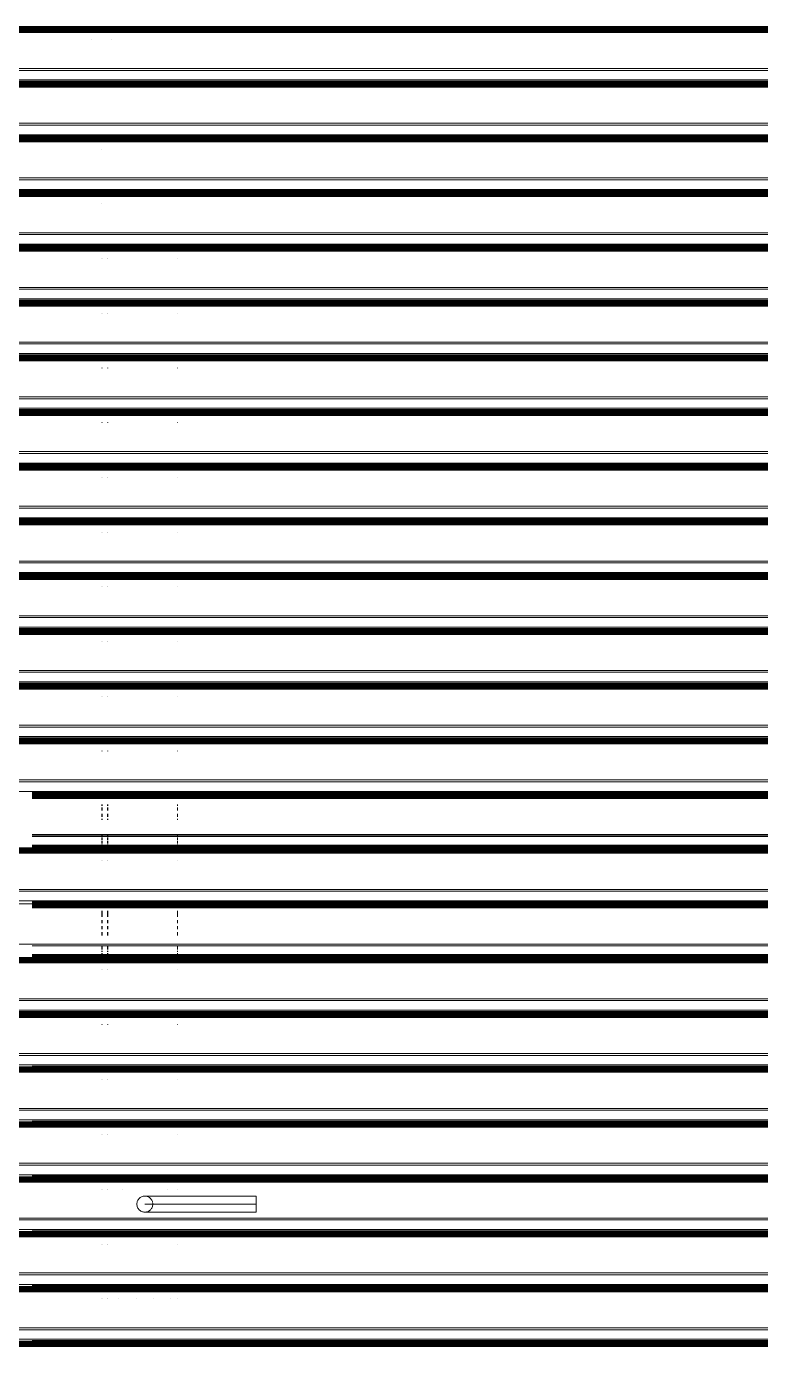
# Model space of a CAD drawing. Header units: inches. Extents: x 5914 to 162157, y -20538 to 282354.
# Drawn here: x 153751.76 to 153779.4, y -15976.58 to -15926.9 of the extents above; entities that cross this region are included whole.
import ezdxf

# ---------------------------------------------------------------- set-up
doc = ezdxf.new("R2010")
doc.units = ezdxf.units.IN
doc.header["$MEASUREMENT"] = 0
doc.layers.add('DOOR-WIN RA', color=3, linetype='Continuous', lineweight=20)

# ---------------------------------------------------------------- blocks, each defined once
blk = doc.blocks.new('SKBVVL')
at = {"layer": 'DOOR-WIN RA'}
for p, q in [((153981.913, -15926.9), (154108.256, -15926.9)), ((154108.256, -15926.927), (153981.913, -15926.927)), ((154108.256, -15926.929), (153981.913, -15926.929)), ((154108.256, -15926.946), (153981.913, -15926.946)), ((154108.256, -15926.965), (153981.913, -15926.965)), ((154108.256, -15926.984), (153981.913, -15926.984)), ((154108.256, -15927.004), (153981.913, -15927.004)), ((154108.256, -15927.025), (153981.913, -15927.025)), ((154108.256, -15927.046), (153981.913, -15927.046)), ((154108.256, -15927.067), (153981.913, -15927.067)), ((154108.256, -15927.087), (153981.913, -15927.087)), ((154108.256, -15927.107), (153981.913, -15927.107)), ((154108.256, -15927.126), (153981.913, -15927.126)), ((153992.247, -15927.399), (153992.247, -15927.397)), ((153992.992, -15927.397), (153992.992, -15927.399)), ((154108.256, -15928.486), (153981.913, -15928.486)), ((154108.256, -15928.555), (153981.913, -15928.555)), ((154108.256, -15928.916), (153981.913, -15928.916)), ((153981.913, -15928.96), (154108.256, -15928.96)), ((154108.256, -15928.986), (153981.913, -15928.986)), ((154108.256, -15928.989), (153981.913, -15928.989)), ((154108.256, -15929.006), (153981.913, -15929.006)), ((154108.256, -15929.024), (153981.913, -15929.024)), ((154108.256, -15929.043), (153981.913, -15929.043)), ((154108.256, -15929.063), (153981.913, -15929.063)), ((154108.256, -15929.084), (153981.913, -15929.084)), ((154108.256, -15929.105), (153981.913, -15929.105)), ((154108.256, -15929.126), (153981.913, -15929.126)), ((154108.256, -15929.147), (153981.913, -15929.147)), ((154108.256, -15929.167), (153981.913, -15929.167)), ((154108.256, -15929.186), (153981.913, -15929.186)), ((154108.256, -15930.545), (153981.913, -15930.545)), ((154108.256, -15930.614), (153981.913, -15930.614)), ((154108.256, -15930.975), (153981.913, -15930.975)), ((153981.913, -15931.019), (154108.256, -15931.019)), ((154108.256, -15931.045), (153981.913, -15931.045)), ((154108.256, -15931.048), (153981.913, -15931.048)), ((154108.256, -15931.065), (153981.913, -15931.065)), ((154108.256, -15931.083), (153981.913, -15931.083)), ((154108.256, -15931.103), (153981.913, -15931.103)), ((154108.256, -15931.123), (153981.913, -15931.123)), ((154108.256, -15931.144), (153981.913, -15931.144)), ((154108.256, -15931.164), (153981.913, -15931.164)), ((154108.256, -15931.185), (153981.913, -15931.185)), ((154108.256, -15931.206), (153981.913, -15931.206)), ((154108.256, -15931.226), (153981.913, -15931.226)), ((154108.256, -15931.245), (153981.913, -15931.245)), ((153992.623, -15931.518), (153992.623, -15931.516)), ((154108.256, -15932.605), (153981.913, -15932.605)), ((154108.256, -15932.674), (153981.913, -15932.674)), ((154108.256, -15933.035), (153981.913, -15933.035)), ((153981.913, -15933.079), (154108.256, -15933.079)), ((154108.256, -15933.105), (153981.913, -15933.105)), ((154108.256, -15933.108), (153981.913, -15933.108)), ((154108.256, -15933.125), (153981.913, -15933.125)), ((154108.256, -15933.143), (153981.913, -15933.143)), ((154108.256, -15933.162), (153981.913, -15933.162)), ((154108.256, -15933.182), (153981.913, -15933.182)), ((154108.256, -15933.203), (153981.913, -15933.203)), ((154108.256, -15933.224), (153981.913, -15933.224)), ((154108.256, -15933.245), (153981.913, -15933.245)), ((154108.256, -15933.265), (153981.913, -15933.265)), ((154108.256, -15933.285), (153981.913, -15933.285)), ((154108.256, -15933.304), (153981.913, -15933.304)), ((153992.623, -15933.578), (153992.623, -15933.575)), ((154108.256, -15934.664), (153981.913, -15934.664)), ((154108.256, -15934.733), (153981.913, -15934.733)), ((154108.256, -15935.094), (153981.913, -15935.094)), ((153981.913, -15935.138), (154108.256, -15935.138)), ((154108.256, -15935.164), (153981.913, -15935.164)), ((154108.256, -15935.167), (153981.913, -15935.167)), ((154108.256, -15935.184), (153981.913, -15935.184)), ((154108.256, -15935.202), (153981.913, -15935.202)), ((154108.256, -15935.222), (153981.913, -15935.222)), ((154108.256, -15935.242), (153981.913, -15935.242)), ((154108.256, -15935.262), (153981.913, -15935.262)), ((154108.256, -15935.283), (153981.913, -15935.283)), ((154108.256, -15935.304), (153981.913, -15935.304)), ((154108.256, -15935.325), (153981.913, -15935.325)), ((154108.256, -15935.345), (153981.913, -15935.345)), ((154108.256, -15935.364), (153981.913, -15935.364)), ((153992.623, -15935.635), (153992.623, -15935.637)), ((153992.633, -15935.635), (153992.633, -15935.637)), ((153992.836, -15935.637), (153992.836, -15935.635)), ((153992.846, -15935.635), (153992.846, -15935.637)), ((153995.465, -15935.637), (153995.465, -15935.635)), ((154108.256, -15936.724), (153981.913, -15936.724)), ((154108.256, -15936.793), (153981.913, -15936.793)), ((154108.256, -15937.154), (153981.913, -15937.154)), ((153981.913, -15937.198), (154108.256, -15937.198)), ((154108.256, -15937.224), (153981.913, -15937.224)), ((154108.256, -15937.226), (153981.913, -15937.226)), ((154108.256, -15937.243), (153981.913, -15937.243)), ((154108.256, -15937.262), (153981.913, -15937.262)), ((154108.256, -15937.281), (153981.913, -15937.281)), ((154108.256, -15937.301), (153981.913, -15937.301)), ((154108.256, -15937.322), (153981.913, -15937.322)), ((154108.256, -15937.343), (153981.913, -15937.343)), ((154108.256, -15937.364), (153981.913, -15937.364)), ((154108.256, -15937.384), (153981.913, -15937.384)), ((154108.256, -15937.404), (153981.913, -15937.404)), ((154108.256, -15937.423), (153981.913, -15937.423)), ((153992.623, -15937.694), (153992.623, -15937.696)), ((153992.633, -15937.694), (153992.633, -15937.696)), ((153992.836, -15937.696), (153992.836, -15937.694)), ((153992.846, -15937.694), (153992.846, -15937.696)), ((153995.465, -15937.696), (153995.465, -15937.694)), ((154108.256, -15938.783), (153981.913, -15938.783)), ((154108.256, -15938.852), (153981.913, -15938.852)), ((154108.256, -15939.213), (153981.913, -15939.213)), ((153981.913, -15939.257), (154108.256, -15939.257)), ((154108.256, -15939.283), (153981.913, -15939.283)), ((154108.256, -15939.286), (153981.913, -15939.286)), ((154108.256, -15939.303), (153981.913, -15939.303)), ((154108.256, -15939.321), (153981.913, -15939.321)), ((154108.256, -15939.34), (153981.913, -15939.34)), ((154108.256, -15939.361), (153981.913, -15939.361)), ((154108.256, -15939.381), (153981.913, -15939.381)), ((154108.256, -15939.402), (153981.913, -15939.402)), ((154108.256, -15939.423), (153981.913, -15939.423)), ((154108.256, -15939.444), (153981.913, -15939.444)), ((154108.256, -15939.464), (153981.913, -15939.464)), ((154108.256, -15939.483), (153981.913, -15939.483)), ((153992.623, -15939.754), (153992.623, -15939.756)), ((153992.633, -15939.754), (153992.633, -15939.756)), ((153992.836, -15939.756), (153992.836, -15939.754)), ((153992.846, -15939.754), (153992.846, -15939.756)), ((153995.465, -15939.756), (153995.465, -15939.754)), ((154108.256, -15940.843), (153981.913, -15940.843)), ((154108.256, -15940.911), (153981.913, -15940.911)), ((154108.256, -15941.272), (153981.913, -15941.272)), ((153981.913, -15941.316), (154108.256, -15941.316)), ((154108.256, -15941.343), (153981.913, -15941.343)), ((154108.256, -15941.345), (153981.913, -15941.345)), ((154108.256, -15941.362), (153981.913, -15941.362)), ((154108.256, -15941.38), (153981.913, -15941.38)), ((154108.256, -15941.4), (153981.913, -15941.4)), ((154108.256, -15941.42), (153981.913, -15941.42)), ((154108.256, -15941.441), (153981.913, -15941.441)), ((154108.256, -15941.462), (153981.913, -15941.462)), ((154108.256, -15941.482), (153981.913, -15941.482)), ((154108.256, -15941.503), (153981.913, -15941.503)), ((154108.256, -15941.523), (153981.913, -15941.523)), ((154108.256, -15941.542), (153981.913, -15941.542)), ((153992.623, -15941.813), (153992.623, -15941.815)), ((153992.633, -15941.813), (153992.633, -15941.815)), ((153992.836, -15941.815), (153992.836, -15941.813)), ((153992.846, -15941.813), (153992.846, -15941.815)), ((153995.465, -15941.815), (153995.465, -15941.813)), ((154108.256, -15942.902), (153981.913, -15942.902)), ((154108.256, -15942.971), (153981.913, -15942.971)), ((154108.256, -15943.332), (153981.913, -15943.332)), ((153981.913, -15943.376), (154108.256, -15943.376)), ((154108.256, -15943.402), (153981.913, -15943.402)), ((154108.256, -15943.405), (153981.913, -15943.405)), ((154108.256, -15943.422), (153981.913, -15943.422)), ((154108.256, -15943.44), (153981.913, -15943.44)), ((154108.256, -15943.459), (153981.913, -15943.459)), ((154108.256, -15943.479), (153981.913, -15943.479)), ((154108.256, -15943.5), (153981.913, -15943.5)), ((154108.256, -15943.521), (153981.913, -15943.521)), ((154108.256, -15943.542), (153981.913, -15943.542)), ((154108.256, -15943.562), (153981.913, -15943.562)), ((154108.256, -15943.582), (153981.913, -15943.582)), ((154108.256, -15943.602), (153981.913, -15943.602)), ((153992.623, -15943.872), (153992.623, -15943.875)), ((153992.633, -15943.872), (153992.633, -15943.875)), ((153992.836, -15943.875), (153992.836, -15943.872)), ((153992.846, -15943.872), (153992.846, -15943.875)), ((153995.465, -15943.875), (153995.465, -15943.872)), ((154108.256, -15944.961), (153981.913, -15944.961)), ((154108.256, -15945.03), (153981.913, -15945.03)), ((154108.256, -15945.391), (153981.913, -15945.391)), ((153981.913, -15945.435), (154108.256, -15945.435)), ((154108.256, -15945.461), (153981.913, -15945.461)), ((154108.256, -15945.464), (153981.913, -15945.464)), ((154108.256, -15945.481), (153981.913, -15945.481)), ((154108.256, -15945.499), (153981.913, -15945.499)), ((154108.256, -15945.519), (153981.913, -15945.519)), ((154108.256, -15945.539), (153981.913, -15945.539)), ((154108.256, -15945.559), (153981.913, -15945.559)), ((154108.256, -15945.58), (153981.913, -15945.58)), ((154108.256, -15945.601), (153981.913, -15945.601)), ((154108.256, -15945.622), (153981.913, -15945.622)), ((154108.256, -15945.642), (153981.913, -15945.642)), ((154108.256, -15945.661), (153981.913, -15945.661)), ((153992.623, -15945.932), (153992.623, -15945.934)), ((153992.633, -15945.932), (153992.633, -15945.934)), ((153992.836, -15945.934), (153992.836, -15945.932)), ((153992.846, -15945.932), (153992.846, -15945.934)), ((153995.465, -15945.934), (153995.465, -15945.932)), ((154108.256, -15947.021), (153981.913, -15947.021)), ((154108.256, -15947.09), (153981.913, -15947.09)), ((154108.256, -15947.451), (153981.913, -15947.451)), ((153981.913, -15947.495), (154108.256, -15947.495)), ((154108.256, -15947.521), (153981.913, -15947.521)), ((154108.256, -15947.524), (153981.913, -15947.524)), ((154108.256, -15947.54), (153981.913, -15947.54)), ((154108.256, -15947.559), (153981.913, -15947.559)), ((154108.256, -15947.578), (153981.913, -15947.578)), ((154108.256, -15947.598), (153981.913, -15947.598)), ((154108.256, -15947.619), (153981.913, -15947.619)), ((154108.256, -15947.64), (153981.913, -15947.64)), ((154108.256, -15947.661), (153981.913, -15947.661)), ((154108.256, -15947.681), (153981.913, -15947.681)), ((154108.256, -15947.701), (153981.913, -15947.701)), ((154108.256, -15947.72), (153981.913, -15947.72)), ((153992.623, -15947.991), (153992.623, -15947.993)), ((153992.633, -15947.991), (153992.633, -15947.993)), ((153992.836, -15947.993), (153992.836, -15947.991)), ((153992.846, -15947.991), (153992.846, -15947.993)), ((153995.465, -15947.993), (153995.465, -15947.991)), ((154108.256, -15949.08), (153981.913, -15949.08)), ((154108.256, -15949.149), (153981.913, -15949.149)), ((154108.256, -15949.51), (153981.913, -15949.51)), ((153981.913, -15949.554), (154108.256, -15949.554)), ((154108.256, -15949.58), (153981.913, -15949.58)), ((154108.256, -15949.583), (153981.913, -15949.583)), ((154108.256, -15949.6), (153981.913, -15949.6)), ((154108.256, -15949.618), (153981.913, -15949.618)), ((154108.256, -15949.637), (153981.913, -15949.637)), ((154108.256, -15949.658), (153981.913, -15949.658)), ((154108.256, -15949.678), (153981.913, -15949.678)), ((154108.256, -15949.699), (153981.913, -15949.699)), ((154108.256, -15949.72), (153981.913, -15949.72)), ((154108.256, -15949.741), (153981.913, -15949.741)), ((154108.256, -15949.761), (153981.913, -15949.761)), ((154108.256, -15949.78), (153981.913, -15949.78)), ((153992.623, -15950.051), (153992.623, -15950.053)), ((153992.633, -15950.051), (153992.633, -15950.053)), ((153992.836, -15950.053), (153992.836, -15950.051)), ((153992.846, -15950.051), (153992.846, -15950.053)), ((153995.465, -15950.053), (153995.465, -15950.051)), ((154108.256, -15951.14), (153981.913, -15951.14)), ((154108.256, -15951.208), (153981.913, -15951.208)), ((154108.256, -15951.57), (153981.913, -15951.57)), ((153981.913, -15951.613), (154108.256, -15951.613)), ((154108.256, -15951.64), (153981.913, -15951.64)), ((154108.256, -15951.642), (153981.913, -15951.642)), ((154108.256, -15951.659), (153981.913, -15951.659)), ((154108.256, -15951.678), (153981.913, -15951.678)), ((154108.256, -15951.697), (153981.913, -15951.697)), ((154108.256, -15951.717), (153981.913, -15951.717)), ((154108.256, -15951.738), (153981.913, -15951.738)), ((154108.256, -15951.759), (153981.913, -15951.759)), ((154108.256, -15951.78), (153981.913, -15951.78)), ((154108.256, -15951.8), (153981.913, -15951.8)), ((154108.256, -15951.82), (153981.913, -15951.82)), ((154108.256, -15951.839), (153981.913, -15951.839)), ((153992.623, -15952.11), (153992.623, -15952.112)), ((153992.633, -15952.11), (153992.633, -15952.112)), ((153992.836, -15952.112), (153992.836, -15952.11)), ((153992.846, -15952.11), (153992.846, -15952.112)), ((153995.465, -15952.112), (153995.465, -15952.11)), ((154108.256, -15953.199), (153981.913, -15953.199)), ((154108.256, -15953.268), (153981.913, -15953.268)), ((154108.256, -15953.629), (153981.913, -15953.629)), ((153981.913, -15953.673), (154108.256, -15953.673)), ((154108.256, -15953.699), (153981.913, -15953.699)), ((154108.256, -15953.702), (153981.913, -15953.702)), ((154108.256, -15953.719), (153981.913, -15953.719)), ((154108.256, -15953.737), (153981.913, -15953.737)), ((154108.256, -15953.756), (153981.913, -15953.756)), ((154108.256, -15953.776), (153981.913, -15953.776)), ((154108.256, -15953.797), (153981.913, -15953.797)), ((154108.256, -15953.818), (153981.913, -15953.818)), ((154108.256, -15953.839), (153981.913, -15953.839)), ((154108.256, -15953.86), (153981.913, -15953.86)), ((154108.256, -15953.88), (153981.913, -15953.88)), ((154108.256, -15953.899), (153981.913, -15953.899)), ((153992.623, -15954.169), (153992.623, -15954.172)), ((153992.633, -15954.169), (153992.633, -15954.172)), ((153992.836, -15954.172), (153992.836, -15954.169)), ((153992.846, -15954.169), (153992.846, -15954.172)), ((153995.465, -15954.172), (153995.465, -15954.169)), ((154108.256, -15955.258), (153981.913, -15955.258)), ((154108.256, -15955.327), (153981.913, -15955.327)), ((154108.256, -15955.688), (153981.913, -15955.688)), ((153990.003, -15955.732), (153992.623, -15955.732)), ((153992.623, -15955.758), (153990.003, -15955.758)), ((153992.623, -15955.761), (153990.003, -15955.761)), ((153992.623, -15955.778), (153990.003, -15955.778)), ((153992.623, -15955.796), (153990.003, -15955.796)), ((153992.623, -15955.816), (153990.003, -15955.816)), ((153992.623, -15955.818), (153990.003, -15955.818)), ((153992.623, -15955.732), (153992.623, -15955.758)), ((153992.623, -15955.732), (153992.633, -15955.732)), ((153992.633, -15955.758), (153992.623, -15955.758)), ((153992.623, -15955.758), (153992.623, -15955.761)), ((153992.633, -15955.761), (153992.623, -15955.761)), ((153992.623, -15955.761), (153992.623, -15955.778)), ((153992.633, -15955.778), (153992.623, -15955.778)), ((153992.623, -15955.778), (153992.623, -15955.796)), ((153992.633, -15955.796), (153992.623, -15955.796)), ((153992.623, -15955.816), (153992.623, -15955.796)), ((153992.633, -15955.816), (153992.623, -15955.816)), ((153992.623, -15955.816), (153992.623, -15955.818)), ((153992.623, -15955.818), (153992.623, -15955.836)), ((153992.633, -15955.818), (153992.623, -15955.818)), ((153992.633, -15955.732), (153992.633, -15955.758)), ((153992.633, -15955.732), (153992.836, -15955.732)), ((153992.836, -15955.758), (153992.633, -15955.758)), ((153992.633, -15955.758), (153992.633, -15955.761)), ((153992.836, -15955.761), (153992.633, -15955.761)), ((153992.633, -15955.761), (153992.633, -15955.778)), ((153992.836, -15955.778), (153992.633, -15955.778)), ((153992.633, -15955.778), (153992.633, -15955.796)), ((153992.836, -15955.796), (153992.633, -15955.796)), ((153992.633, -15955.816), (153992.633, -15955.796)), ((153992.836, -15955.815), (153992.633, -15955.816)), ((153992.633, -15955.816), (153992.633, -15955.818)), ((153992.836, -15955.818), (153992.633, -15955.818)), ((153992.633, -15955.818), (153992.633, -15955.836)), ((153992.836, -15955.758), (153992.836, -15955.732)), ((153992.836, -15955.732), (153992.846, -15955.732)), ((153992.836, -15955.761), (153992.836, -15955.758)), ((153992.846, -15955.758), (153992.836, -15955.758)), ((153992.836, -15955.778), (153992.836, -15955.761)), ((153992.846, -15955.761), (153992.836, -15955.761)), ((153992.836, -15955.796), (153992.836, -15955.778)), ((153992.846, -15955.778), (153992.836, -15955.778)), ((153992.836, -15955.815), (153992.836, -15955.796)), ((153992.846, -15955.796), (153992.836, -15955.796)), ((153992.846, -15955.816), (153992.836, -15955.815)), ((153992.836, -15955.815), (153992.836, -15955.818)), ((153992.836, -15955.836), (153992.836, -15955.818)), ((153992.846, -15955.818), (153992.836, -15955.818)), ((153992.846, -15955.732), (153992.846, -15955.758)), ((153992.846, -15955.732), (153995.465, -15955.732)), ((153992.846, -15955.758), (153992.846, -15955.761)), ((153995.465, -15955.758), (153992.846, -15955.758)), ((153992.846, -15955.761), (153992.846, -15955.778)), ((153995.465, -15955.761), (153992.846, -15955.761)), ((153992.846, -15955.778), (153992.846, -15955.796)), ((153995.465, -15955.778), (153992.846, -15955.778)), ((153995.465, -15955.796), (153992.846, -15955.796)), ((153992.846, -15955.816), (153992.846, -15955.796)), ((153992.846, -15955.816), (153992.846, -15955.818)), ((153995.465, -15955.816), (153992.846, -15955.816)), ((153992.846, -15955.818), (153992.846, -15955.836)), ((153995.465, -15955.818), (153992.846, -15955.818)), ((153995.465, -15955.758), (153995.465, -15955.732)), ((153995.465, -15955.732), (154024.066, -15955.732)), ((153995.465, -15955.761), (153995.465, -15955.758)), ((154024.066, -15955.758), (153995.465, -15955.758)), ((153995.465, -15955.778), (153995.465, -15955.761)), ((154024.066, -15955.761), (153995.465, -15955.761)), ((153995.465, -15955.796), (153995.465, -15955.778)), ((154024.066, -15955.778), (153995.465, -15955.778)), ((154024.066, -15955.796), (153995.465, -15955.796)), ((153995.465, -15955.816), (153995.465, -15955.796)), ((153995.465, -15955.818), (153995.465, -15955.816)), ((154024.066, -15955.816), (153995.465, -15955.816)), ((153995.465, -15955.836), (153995.465, -15955.818)), ((154024.066, -15955.818), (153995.465, -15955.818)), ((153992.623, -15955.836), (153990.003, -15955.836)), ((153992.623, -15955.848), (153990.003, -15955.848)), ((153992.623, -15955.857), (153990.003, -15955.857)), ((153992.623, -15955.878), (153990.003, -15955.878)), ((153992.623, -15955.898), (153990.003, -15955.898)), ((153992.623, -15955.909), (153990.003, -15955.909)), ((153992.623, -15955.919), (153990.003, -15955.919)), ((153992.623, -15955.939), (153990.003, -15955.939)), ((153992.623, -15955.958), (153990.003, -15955.958)), ((153992.623, -15955.836), (153992.623, -15955.848)), ((153992.633, -15955.836), (153992.623, -15955.836)), ((153992.623, -15955.848), (153992.623, -15955.857)), ((153992.633, -15955.848), (153992.623, -15955.848)), ((153992.623, -15955.857), (153992.623, -15955.878)), ((153992.633, -15955.857), (153992.623, -15955.857)), ((153992.623, -15955.878), (153992.623, -15955.898)), ((153992.633, -15955.878), (153992.623, -15955.878)), ((153992.623, -15955.898), (153992.623, -15955.909)), ((153992.633, -15955.898), (153992.623, -15955.898)), ((153992.623, -15955.909), (153992.623, -15955.919)), ((153992.633, -15955.909), (153992.623, -15955.909)), ((153992.633, -15955.919), (153992.623, -15955.919)), ((153992.623, -15955.939), (153992.623, -15955.958)), ((153992.633, -15955.939), (153992.623, -15955.939)), ((153992.633, -15955.958), (153992.623, -15955.958)), ((153992.623, -15956.182), (153992.623, -15956.231)), ((153992.623, -15956.296), (153992.623, -15956.412)), ((153992.836, -15955.836), (153992.633, -15955.836)), ((153992.633, -15955.836), (153992.633, -15955.848)), ((153992.836, -15955.848), (153992.633, -15955.848)), ((153992.633, -15955.848), (153992.633, -15955.857)), ((153992.633, -15955.857), (153992.633, -15955.878)), ((153992.836, -15955.857), (153992.633, -15955.857)), ((153992.633, -15955.878), (153992.633, -15955.898)), ((153992.836, -15955.878), (153992.633, -15955.878)), ((153992.633, -15955.898), (153992.633, -15955.909)), ((153992.836, -15955.898), (153992.633, -15955.898)), ((153992.633, -15955.909), (153992.633, -15955.919)), ((153992.836, -15955.909), (153992.633, -15955.909)), ((153992.836, -15955.919), (153992.633, -15955.919)), ((153992.633, -15955.939), (153992.633, -15955.958)), ((153992.836, -15955.939), (153992.633, -15955.939)), ((153992.836, -15955.958), (153992.633, -15955.958)), ((153992.633, -15956.182), (153992.633, -15956.231)), ((153992.633, -15956.296), (153992.633, -15956.412)), ((153992.836, -15955.848), (153992.836, -15955.836)), ((153992.846, -15955.836), (153992.836, -15955.836)), ((153992.836, -15955.857), (153992.836, -15955.848)), ((153992.846, -15955.848), (153992.836, -15955.848)), ((153992.836, -15955.878), (153992.836, -15955.857)), ((153992.846, -15955.857), (153992.836, -15955.857)), ((153992.836, -15955.898), (153992.836, -15955.878)), ((153992.846, -15955.878), (153992.836, -15955.878)), ((153992.836, -15955.909), (153992.836, -15955.898)), ((153992.846, -15955.898), (153992.836, -15955.898)), ((153992.836, -15955.919), (153992.836, -15955.909)), ((153992.846, -15955.909), (153992.836, -15955.909)), ((153992.846, -15955.919), (153992.836, -15955.919)), ((153992.836, -15955.958), (153992.836, -15955.939)), ((153992.846, -15955.939), (153992.836, -15955.939)), ((153992.846, -15955.958), (153992.836, -15955.958)), ((153992.836, -15956.231), (153992.836, -15956.182)), ((153992.836, -15956.412), (153992.836, -15956.296)), ((153992.846, -15955.836), (153992.846, -15955.848)), ((153995.465, -15955.836), (153992.846, -15955.836)), ((153992.846, -15955.848), (153992.846, -15955.857)), ((153995.465, -15955.848), (153992.846, -15955.848)), ((153992.846, -15955.857), (153992.846, -15955.878)), ((153995.465, -15955.857), (153992.846, -15955.857)), ((153992.846, -15955.878), (153992.846, -15955.898)), ((153995.465, -15955.878), (153992.846, -15955.878)), ((153992.846, -15955.898), (153992.846, -15955.909)), ((153995.465, -15955.898), (153992.846, -15955.898)), ((153992.846, -15955.909), (153992.846, -15955.919)), ((153995.465, -15955.909), (153992.846, -15955.909)), ((153995.465, -15955.919), (153992.846, -15955.919)), ((153992.846, -15955.939), (153992.846, -15955.958)), ((153995.465, -15955.939), (153992.846, -15955.939)), ((153995.465, -15955.958), (153992.846, -15955.958)), ((153992.846, -15956.182), (153992.846, -15956.231)), ((153992.846, -15956.296), (153992.846, -15956.412)), ((153995.465, -15955.848), (153995.465, -15955.836)), ((154024.066, -15955.836), (153995.465, -15955.836)), ((153995.465, -15955.857), (153995.465, -15955.848)), ((154024.066, -15955.848), (153995.465, -15955.848)), ((153995.465, -15955.878), (153995.465, -15955.857)), ((154024.066, -15955.857), (153995.465, -15955.857)), ((153995.465, -15955.898), (153995.465, -15955.878)), ((154024.066, -15955.878), (153995.465, -15955.878)), ((153995.465, -15955.909), (153995.465, -15955.898)), ((154024.066, -15955.898), (153995.465, -15955.898)), ((153995.465, -15955.919), (153995.465, -15955.909)), ((154024.066, -15955.909), (153995.465, -15955.909)), ((154024.066, -15955.919), (153995.465, -15955.919)), ((153995.465, -15955.958), (153995.465, -15955.939)), ((154024.066, -15955.939), (153995.465, -15955.939)), ((154024.066, -15955.958), (153995.465, -15955.958)), ((153995.465, -15956.231), (153995.465, -15956.182)), ((153995.465, -15956.412), (153995.465, -15956.296)), ((153992.623, -15956.528), (153992.623, -15956.644)), ((153992.623, -15956.721), (153992.623, -15956.759)), ((153992.633, -15956.528), (153992.633, -15956.644)), ((153992.633, -15956.721), (153992.633, -15956.759)), ((153992.836, -15956.644), (153992.836, -15956.528)), ((153992.836, -15956.759), (153992.836, -15956.721)), ((153992.846, -15956.528), (153992.846, -15956.644)), ((153992.846, -15956.721), (153992.846, -15956.759)), ((153995.465, -15956.644), (153995.465, -15956.528)), ((153995.465, -15956.759), (153995.465, -15956.721)), ((153992.623, -15957.318), (153990.003, -15957.318)), ((153992.623, -15957.34), (153990.003, -15957.34)), ((153992.623, -15957.387), (153990.003, -15957.387)), ((153992.623, -15957.709), (153990.003, -15957.709)), ((153992.623, -15957.748), (153990.003, -15957.748)), ((153992.623, -15957.754), (153990.003, -15957.754)), ((153990.003, -15957.792), (153992.623, -15957.792)), ((153992.623, -15957.318), (153992.623, -15957.34)), ((153992.633, -15957.318), (153992.623, -15957.318)), ((153992.623, -15957.34), (153992.623, -15957.387)), ((153992.633, -15957.34), (153992.623, -15957.34)), ((153992.633, -15957.387), (153992.623, -15957.387)), ((153992.623, -15957.429), (153992.623, -15957.521)), ((153992.623, -15957.568), (153992.623, -15957.654)), ((153992.623, -15957.69), (153992.623, -15957.709)), ((153992.623, -15957.709), (153992.623, -15957.748)), ((153992.633, -15957.709), (153992.623, -15957.709)), ((153992.623, -15957.748), (153992.623, -15957.754)), ((153992.633, -15957.748), (153992.623, -15957.748)), ((153992.623, -15957.754), (153992.623, -15957.792)), ((153992.633, -15957.754), (153992.623, -15957.754)), ((153992.623, -15957.792), (153992.633, -15957.792)), ((153992.633, -15957.318), (153992.633, -15957.34)), ((153992.836, -15957.318), (153992.633, -15957.318)), ((153992.633, -15957.34), (153992.633, -15957.387)), ((153992.836, -15957.34), (153992.633, -15957.34)), ((153992.836, -15957.387), (153992.633, -15957.387)), ((153992.633, -15957.429), (153992.633, -15957.521)), ((153992.633, -15957.568), (153992.633, -15957.654)), ((153992.633, -15957.69), (153992.633, -15957.709)), ((153992.633, -15957.709), (153992.633, -15957.748)), ((153992.836, -15957.709), (153992.633, -15957.709)), ((153992.633, -15957.748), (153992.633, -15957.754)), ((153992.836, -15957.748), (153992.633, -15957.748)), ((153992.633, -15957.754), (153992.633, -15957.792)), ((153992.836, -15957.754), (153992.633, -15957.754)), ((153992.633, -15957.792), (153992.836, -15957.792)), ((153992.836, -15957.34), (153992.836, -15957.318)), ((153992.846, -15957.318), (153992.836, -15957.318)), ((153992.836, -15957.387), (153992.836, -15957.34)), ((153992.846, -15957.34), (153992.836, -15957.34)), ((153992.846, -15957.387), (153992.836, -15957.387)), ((153992.836, -15957.521), (153992.836, -15957.429)), ((153992.836, -15957.654), (153992.836, -15957.568)), ((153992.836, -15957.709), (153992.836, -15957.69)), ((153992.836, -15957.748), (153992.836, -15957.709)), ((153992.846, -15957.709), (153992.836, -15957.709)), ((153992.836, -15957.754), (153992.836, -15957.748)), ((153992.846, -15957.748), (153992.836, -15957.748)), ((153992.836, -15957.792), (153992.836, -15957.754)), ((153992.846, -15957.754), (153992.836, -15957.754)), ((153992.836, -15957.792), (153992.846, -15957.792)), ((153992.846, -15957.318), (153992.846, -15957.34)), ((153995.465, -15957.318), (153992.846, -15957.318)), ((153992.846, -15957.34), (153992.846, -15957.387)), ((153995.465, -15957.34), (153992.846, -15957.34)), ((153995.465, -15957.387), (153992.846, -15957.387)), ((153992.846, -15957.429), (153992.846, -15957.521)), ((153992.846, -15957.568), (153992.846, -15957.654)), ((153992.846, -15957.69), (153992.846, -15957.709)), ((153992.846, -15957.709), (153992.846, -15957.748)), ((153995.465, -15957.709), (153992.846, -15957.709)), ((153992.846, -15957.748), (153992.846, -15957.754)), ((153995.465, -15957.748), (153992.846, -15957.748)), ((153992.846, -15957.754), (153992.846, -15957.792)), ((153995.465, -15957.754), (153992.846, -15957.754)), ((153992.846, -15957.792), (153995.465, -15957.792)), ((153995.465, -15957.34), (153995.465, -15957.318)), ((154024.066, -15957.318), (153995.465, -15957.318)), ((153995.465, -15957.387), (153995.465, -15957.34)), ((154024.066, -15957.34), (153995.465, -15957.34)), ((154024.066, -15957.387), (153995.465, -15957.387)), ((153995.465, -15957.521), (153995.465, -15957.429)), ((153995.465, -15957.654), (153995.465, -15957.568)), ((153995.465, -15957.709), (153995.465, -15957.69)), ((153995.465, -15957.748), (153995.465, -15957.709)), ((154024.066, -15957.709), (153995.465, -15957.709)), ((153995.465, -15957.754), (153995.465, -15957.748)), ((154024.066, -15957.748), (153995.465, -15957.748)), ((153995.465, -15957.792), (153995.465, -15957.754)), ((154024.066, -15957.754), (153995.465, -15957.754)), ((153995.465, -15957.792), (154024.066, -15957.792)), ((154108.256, -15957.818), (153981.913, -15957.818)), ((154108.256, -15957.821), (153981.913, -15957.821)), ((154108.256, -15957.838), (153981.913, -15957.838)), ((154108.256, -15957.856), (153981.913, -15957.856)), ((154108.256, -15957.875), (153981.913, -15957.875)), ((154108.256, -15957.895), (153981.913, -15957.895)), ((154108.256, -15957.916), (153981.913, -15957.916)), ((154108.256, -15957.937), (153981.913, -15957.937)), ((154108.256, -15957.958), (153981.913, -15957.958)), ((154108.256, -15957.978), (153981.913, -15957.978)), ((154108.256, -15957.998), (153981.913, -15957.998)), ((154108.256, -15958.017), (153981.913, -15958.017)), ((153992.623, -15958.288), (153992.623, -15958.291)), ((153992.633, -15958.288), (153992.633, -15958.291)), ((153992.836, -15958.291), (153992.836, -15958.288)), ((153992.846, -15958.288), (153992.846, -15958.291)), ((153995.465, -15958.291), (153995.465, -15958.288)), ((154108.256, -15959.377), (153981.913, -15959.377)), ((154108.256, -15959.446), (153981.913, -15959.446)), ((154108.256, -15959.807), (153981.913, -15959.807)), ((154108.256, -15959.915), (153981.913, -15959.915)), ((153990.003, -15959.851), (153992.623, -15959.851)), ((153992.623, -15959.877), (153990.003, -15959.877)), ((153992.623, -15959.88), (153990.003, -15959.88)), ((153992.623, -15959.897), (153990.003, -15959.897)), ((153992.623, -15959.935), (153990.003, -15959.935)), ((153992.623, -15959.937), (153990.003, -15959.937)), ((153992.623, -15959.955), (153990.003, -15959.955)), ((153992.623, -15959.967), (153990.003, -15959.967)), ((153992.623, -15959.975), (153990.003, -15959.975)), ((153992.623, -15959.997), (153990.003, -15959.997)), ((153992.623, -15960.017), (153990.003, -15960.017)), ((153992.623, -15960.028), (153990.003, -15960.028)), ((153992.623, -15960.038), (153990.003, -15960.038)), ((153992.623, -15960.058), (153990.003, -15960.058)), ((153992.623, -15960.077), (153990.003, -15960.077)), ((153992.623, -15959.851), (153992.623, -15959.877)), ((153992.623, -15959.851), (153992.633, -15959.851)), ((153992.623, -15959.877), (153992.623, -15959.88)), ((153992.633, -15959.877), (153992.623, -15959.877)), ((153992.623, -15959.88), (153992.623, -15959.897)), ((153992.633, -15959.88), (153992.623, -15959.88)), ((153992.633, -15959.897), (153992.623, -15959.897)), ((153992.623, -15959.935), (153992.623, -15959.937)), ((153992.633, -15959.935), (153992.623, -15959.935)), ((153992.633, -15959.937), (153992.623, -15959.937)), ((153992.623, -15959.937), (153992.623, -15959.955)), ((153992.633, -15959.955), (153992.623, -15959.955)), ((153992.623, -15959.955), (153992.623, -15959.967)), ((153992.633, -15959.967), (153992.623, -15959.967)), ((153992.623, -15959.967), (153992.623, -15959.975)), ((153992.633, -15959.975), (153992.623, -15959.975)), ((153992.623, -15959.975), (153992.623, -15959.997)), ((153992.633, -15959.997), (153992.623, -15959.997)), ((153992.623, -15959.997), (153992.623, -15960.017)), ((153992.623, -15960.017), (153992.623, -15960.028)), ((153992.633, -15960.017), (153992.623, -15960.017)), ((153992.623, -15960.028), (153992.623, -15960.038)), ((153992.633, -15960.028), (153992.623, -15960.028)), ((153992.623, -15960.038), (153992.623, -15960.058)), ((153992.633, -15960.038), (153992.623, -15960.038)), ((153992.623, -15960.058), (153992.623, -15960.077)), ((153992.633, -15960.058), (153992.623, -15960.058)), ((153992.633, -15960.077), (153992.623, -15960.077)), ((153992.623, -15960.188), (153992.623, -15960.415)), ((153992.633, -15959.851), (153992.633, -15959.877)), ((153992.633, -15959.851), (153992.836, -15959.851)), ((153992.633, -15959.877), (153992.633, -15959.88)), ((153992.836, -15959.877), (153992.633, -15959.877)), ((153992.633, -15959.88), (153992.633, -15959.897)), ((153992.836, -15959.88), (153992.633, -15959.88)), ((153992.836, -15959.897), (153992.633, -15959.897)), ((153992.633, -15959.935), (153992.633, -15959.937)), ((153992.836, -15959.935), (153992.633, -15959.935)), ((153992.633, -15959.937), (153992.633, -15959.955)), ((153992.836, -15959.937), (153992.633, -15959.937)), ((153992.633, -15959.955), (153992.633, -15959.967)), ((153992.836, -15959.955), (153992.633, -15959.955)), ((153992.633, -15959.967), (153992.633, -15959.975)), ((153992.836, -15959.967), (153992.633, -15959.967)), ((153992.633, -15959.975), (153992.633, -15959.997)), ((153992.836, -15959.975), (153992.633, -15959.975)), ((153992.633, -15959.997), (153992.633, -15960.017)), ((153992.836, -15959.997), (153992.633, -15959.997)), ((153992.633, -15960.017), (153992.633, -15960.028)), ((153992.836, -15960.017), (153992.633, -15960.017)), ((153992.633, -15960.028), (153992.633, -15960.038)), ((153992.836, -15960.028), (153992.633, -15960.028)), ((153992.633, -15960.038), (153992.633, -15960.058)), ((153992.836, -15960.038), (153992.633, -15960.038)), ((153992.633, -15960.058), (153992.633, -15960.077)), ((153992.836, -15960.058), (153992.633, -15960.058)), ((153992.836, -15960.077), (153992.633, -15960.077)), ((153992.633, -15960.188), (153992.633, -15960.415)), ((153992.836, -15959.877), (153992.836, -15959.851)), ((153992.836, -15959.851), (153992.846, -15959.851)), ((153992.836, -15959.88), (153992.836, -15959.877)), ((153992.846, -15959.877), (153992.836, -15959.877)), ((153992.836, -15959.897), (153992.836, -15959.88)), ((153992.846, -15959.88), (153992.836, -15959.88)), ((153992.846, -15959.897), (153992.836, -15959.897)), ((153992.836, -15959.937), (153992.836, -15959.935)), ((153992.846, -15959.935), (153992.836, -15959.935)), ((153992.836, -15959.955), (153992.836, -15959.937)), ((153992.846, -15959.937), (153992.836, -15959.937)), ((153992.836, -15959.967), (153992.836, -15959.955)), ((153992.846, -15959.955), (153992.836, -15959.955)), ((153992.836, -15959.975), (153992.836, -15959.967)), ((153992.846, -15959.967), (153992.836, -15959.967)), ((153992.836, -15959.997), (153992.836, -15959.975)), ((153992.846, -15959.975), (153992.836, -15959.975)), ((153992.836, -15960.017), (153992.836, -15959.997)), ((153992.846, -15959.997), (153992.836, -15959.997)), ((153992.836, -15960.028), (153992.836, -15960.017)), ((153992.846, -15960.017), (153992.836, -15960.017)), ((153992.836, -15960.038), (153992.836, -15960.028)), ((153992.846, -15960.028), (153992.836, -15960.028)), ((153992.836, -15960.058), (153992.836, -15960.038)), ((153992.846, -15960.038), (153992.836, -15960.038)), ((153992.836, -15960.077), (153992.836, -15960.058)), ((153992.846, -15960.058), (153992.836, -15960.058)), ((153992.846, -15960.077), (153992.836, -15960.077)), ((153992.836, -15960.415), (153992.836, -15960.188)), ((153992.846, -15959.851), (153992.846, -15959.877)), ((153992.846, -15959.851), (153995.465, -15959.851)), ((153992.846, -15959.877), (153992.846, -15959.88)), ((153995.465, -15959.877), (153992.846, -15959.877)), ((153992.846, -15959.88), (153992.846, -15959.897)), ((153995.465, -15959.88), (153992.846, -15959.88)), ((153995.465, -15959.897), (153992.846, -15959.897)), ((153992.846, -15959.935), (153992.846, -15959.937)), ((153995.465, -15959.935), (153992.846, -15959.935)), ((153992.846, -15959.937), (153992.846, -15959.955)), ((153995.465, -15959.937), (153992.846, -15959.937)), ((153992.846, -15959.955), (153992.846, -15959.967)), ((153995.465, -15959.955), (153992.846, -15959.955)), ((153992.846, -15959.967), (153992.846, -15959.975)), ((153995.465, -15959.967), (153992.846, -15959.967)), ((153992.846, -15959.975), (153992.846, -15959.997)), ((153995.465, -15959.975), (153992.846, -15959.975)), ((153992.846, -15959.997), (153992.846, -15960.017)), ((153995.465, -15959.997), (153992.846, -15959.997)), ((153992.846, -15960.017), (153992.846, -15960.028)), ((153995.465, -15960.017), (153992.846, -15960.017)), ((153992.846, -15960.028), (153992.846, -15960.038)), ((153995.465, -15960.028), (153992.846, -15960.028)), ((153992.846, -15960.038), (153992.846, -15960.058)), ((153995.465, -15960.038), (153992.846, -15960.038)), ((153992.846, -15960.058), (153992.846, -15960.077)), ((153995.465, -15960.058), (153992.846, -15960.058)), ((153995.465, -15960.077), (153992.846, -15960.077)), ((153992.846, -15960.188), (153992.846, -15960.415)), ((153995.465, -15959.877), (153995.465, -15959.851)), ((153995.465, -15959.851), (154024.066, -15959.851)), ((153995.465, -15959.88), (153995.465, -15959.877)), ((154024.066, -15959.877), (153995.465, -15959.877)), ((153995.465, -15959.897), (153995.465, -15959.88)), ((154024.066, -15959.88), (153995.465, -15959.88)), ((154024.066, -15959.897), (153995.465, -15959.897)), ((154024.066, -15959.935), (153995.465, -15959.935)), ((153995.465, -15959.937), (153995.465, -15959.935)), ((154024.066, -15959.937), (153995.465, -15959.937)), ((153995.465, -15959.955), (153995.465, -15959.937)), ((153995.465, -15959.967), (153995.465, -15959.955)), ((154024.066, -15959.955), (153995.465, -15959.955)), ((153995.465, -15959.975), (153995.465, -15959.967)), ((154024.066, -15959.967), (153995.465, -15959.967)), ((153995.465, -15959.997), (153995.465, -15959.975)), ((154024.066, -15959.975), (153995.465, -15959.975)), ((153995.465, -15960.017), (153995.465, -15959.997)), ((154024.066, -15959.997), (153995.465, -15959.997)), ((153995.465, -15960.028), (153995.465, -15960.017)), ((154024.066, -15960.017), (153995.465, -15960.017)), ((153995.465, -15960.038), (153995.465, -15960.028)), ((154024.066, -15960.028), (153995.465, -15960.028)), ((153995.465, -15960.058), (153995.465, -15960.038)), ((154024.066, -15960.038), (153995.465, -15960.038)), ((153995.465, -15960.077), (153995.465, -15960.058)), ((154024.066, -15960.058), (153995.465, -15960.058)), ((154024.066, -15960.077), (153995.465, -15960.077)), ((153995.465, -15960.415), (153995.465, -15960.188)), ((153992.623, -15960.53), (153992.623, -15960.646)), ((153992.623, -15960.762), (153992.623, -15960.878)), ((153992.633, -15960.53), (153992.633, -15960.646)), ((153992.633, -15960.762), (153992.633, -15960.878)), ((153992.836, -15960.646), (153992.836, -15960.53)), ((153992.836, -15960.878), (153992.836, -15960.762)), ((153992.846, -15960.53), (153992.846, -15960.646)), ((153992.846, -15960.762), (153992.846, -15960.878)), ((153995.465, -15960.646), (153995.465, -15960.53)), ((153995.465, -15960.878), (153995.465, -15960.762)), ((153992.623, -15960.993), (153992.623, -15961.107)), ((153992.633, -15960.993), (153992.633, -15961.107)), ((153992.836, -15961.107), (153992.836, -15960.993)), ((153992.846, -15960.993), (153992.846, -15961.107)), ((153995.465, -15961.107), (153995.465, -15960.993)), ((154108.256, -15961.437), (153981.913, -15961.437)), ((153992.623, -15961.506), (153990.003, -15961.506)), ((153992.623, -15961.506), (153992.623, -15961.64)), ((153992.633, -15961.506), (153992.623, -15961.506)), ((153992.623, -15961.687), (153992.623, -15961.732)), ((153992.623, -15961.773), (153992.623, -15961.828)), ((153992.633, -15961.506), (153992.633, -15961.64)), ((153992.836, -15961.506), (153992.633, -15961.506)), ((153992.633, -15961.687), (153992.633, -15961.732)), ((153992.633, -15961.773), (153992.633, -15961.828)), ((153992.836, -15961.64), (153992.836, -15961.506)), ((153992.846, -15961.506), (153992.836, -15961.506)), ((153992.836, -15961.732), (153992.836, -15961.687)), ((153992.836, -15961.828), (153992.836, -15961.773)), ((153992.846, -15961.506), (153992.846, -15961.64)), ((153995.465, -15961.506), (153992.846, -15961.506)), ((153992.846, -15961.687), (153992.846, -15961.732)), ((153992.846, -15961.773), (153992.846, -15961.828)), ((153995.465, -15961.64), (153995.465, -15961.506)), ((154024.066, -15961.506), (153995.465, -15961.506)), ((153995.465, -15961.732), (153995.465, -15961.687)), ((153995.465, -15961.828), (153995.465, -15961.773)), ((154108.256, -15961.937), (153981.913, -15961.937)), ((154108.256, -15961.939), (153981.913, -15961.939)), ((154108.256, -15961.956), (153981.913, -15961.956)), ((154108.256, -15961.975), (153981.913, -15961.975)), ((154108.256, -15961.994), (153981.913, -15961.994)), ((154108.256, -15962.014), (153981.913, -15962.014)), ((154108.256, -15962.035), (153981.913, -15962.035)), ((154108.256, -15962.056), (153981.913, -15962.056)), ((154108.256, -15962.077), (153981.913, -15962.077)), ((154108.256, -15962.097), (153981.913, -15962.097)), ((154108.256, -15962.117), (153981.913, -15962.117)), ((154108.256, -15962.136), (153981.913, -15962.136)), ((153992.623, -15961.828), (153990.003, -15961.828)), ((153992.623, -15961.867), (153990.003, -15961.867)), ((153992.623, -15961.873), (153990.003, -15961.873)), ((153990.003, -15961.91), (153992.623, -15961.91)), ((153992.623, -15961.828), (153992.623, -15961.867)), ((153992.633, -15961.828), (153992.623, -15961.828)), ((153992.623, -15961.867), (153992.623, -15961.873)), ((153992.633, -15961.867), (153992.623, -15961.867)), ((153992.623, -15961.873), (153992.623, -15961.91)), ((153992.633, -15961.873), (153992.623, -15961.873)), ((153992.623, -15961.91), (153992.633, -15961.91)), ((153992.633, -15961.828), (153992.633, -15961.867)), ((153992.836, -15961.828), (153992.633, -15961.828)), ((153992.633, -15961.867), (153992.633, -15961.873)), ((153992.836, -15961.867), (153992.633, -15961.867)), ((153992.633, -15961.873), (153992.633, -15961.91)), ((153992.836, -15961.873), (153992.633, -15961.873)), ((153992.633, -15961.91), (153992.836, -15961.91)), ((153992.836, -15961.867), (153992.836, -15961.828)), ((153992.846, -15961.828), (153992.836, -15961.828)), ((153992.836, -15961.873), (153992.836, -15961.867)), ((153992.846, -15961.867), (153992.836, -15961.867)), ((153992.836, -15961.91), (153992.836, -15961.873)), ((153992.846, -15961.873), (153992.836, -15961.873)), ((153992.836, -15961.91), (153992.846, -15961.91)), ((153992.846, -15961.828), (153992.846, -15961.867)), ((153995.465, -15961.828), (153992.846, -15961.828)), ((153992.846, -15961.867), (153992.846, -15961.873)), ((153995.465, -15961.867), (153992.846, -15961.867)), ((153992.846, -15961.873), (153992.846, -15961.91)), ((153995.465, -15961.873), (153992.846, -15961.873)), ((153992.846, -15961.91), (153995.465, -15961.91)), ((153995.465, -15961.867), (153995.465, -15961.828)), ((154024.066, -15961.828), (153995.465, -15961.828)), ((153995.465, -15961.873), (153995.465, -15961.867)), ((154024.066, -15961.867), (153995.465, -15961.867)), ((153995.465, -15961.91), (153995.465, -15961.873)), ((154024.066, -15961.873), (153995.465, -15961.873)), ((153995.465, -15961.91), (154024.066, -15961.91)), ((153992.623, -15962.407), (153992.623, -15962.409)), ((153992.633, -15962.407), (153992.633, -15962.409)), ((153992.836, -15962.409), (153992.836, -15962.407)), ((153992.846, -15962.407), (153992.846, -15962.409)), ((153995.465, -15962.409), (153995.465, -15962.407)), ((154108.256, -15963.496), (153981.913, -15963.496)), ((154108.256, -15963.565), (153981.913, -15963.565)), ((154108.256, -15963.926), (153981.913, -15963.926)), ((153981.913, -15963.97), (154108.256, -15963.97)), ((154108.256, -15963.996), (153981.913, -15963.996)), ((154108.256, -15963.999), (153981.913, -15963.999)), ((154108.256, -15964.016), (153981.913, -15964.016)), ((154108.256, -15964.034), (153981.913, -15964.034)), ((154108.256, -15964.053), (153981.913, -15964.053)), ((154108.256, -15964.073), (153981.913, -15964.073)), ((154108.256, -15964.094), (153981.913, -15964.094)), ((154108.256, -15964.115), (153981.913, -15964.115)), ((154108.256, -15964.136), (153981.913, -15964.136)), ((154108.256, -15964.157), (153981.913, -15964.157)), ((154108.256, -15964.177), (153981.913, -15964.177)), ((154108.256, -15964.196), (153981.913, -15964.196)), ((153992.623, -15964.467), (153992.623, -15964.469)), ((153992.633, -15964.467), (153992.633, -15964.469)), ((153992.836, -15964.469), (153992.836, -15964.467)), ((153992.846, -15964.467), (153992.846, -15964.469)), ((153995.465, -15964.469), (153995.465, -15964.467)), ((154108.256, -15965.555), (153981.913, -15965.555)), ((154108.256, -15965.624), (153981.913, -15965.624)), ((154108.256, -15965.985), (153981.913, -15965.985)), ((154108.256, -15966.061), (153981.913, -15966.061)), ((154108.256, -15966.064), (153981.913, -15966.064)), ((154108.256, -15966.08), (153981.913, -15966.08)), ((154108.256, -15966.099), (153981.913, -15966.099)), ((154108.256, -15966.118), (153981.913, -15966.118)), ((154108.256, -15966.138), (153981.913, -15966.138)), ((154108.256, -15966.159), (153981.913, -15966.159)), ((154108.256, -15966.18), (153981.913, -15966.18)), ((154108.256, -15966.201), (153981.913, -15966.201)), ((154108.256, -15966.221), (153981.913, -15966.221)), ((154108.256, -15966.241), (153981.913, -15966.241)), ((153990.003, -15966.029), (153992.623, -15966.029)), ((153992.623, -15966.035), (153990.003, -15966.035)), ((153992.623, -15966.029), (153992.623, -15966.035)), ((153992.623, -15966.029), (153992.633, -15966.029)), ((153992.633, -15966.035), (153992.623, -15966.035)), ((153992.633, -15966.029), (153992.633, -15966.035)), ((153992.633, -15966.029), (153992.836, -15966.029)), ((153992.836, -15966.035), (153992.633, -15966.035)), ((153992.836, -15966.035), (153992.836, -15966.029)), ((153992.836, -15966.029), (153992.846, -15966.029)), ((153992.846, -15966.035), (153992.836, -15966.035)), ((153992.846, -15966.029), (153992.846, -15966.035)), ((153992.846, -15966.029), (153995.465, -15966.029)), ((153995.465, -15966.035), (153992.846, -15966.035)), ((153995.465, -15966.035), (153995.465, -15966.029)), ((153995.465, -15966.029), (154024.066, -15966.029)), ((154024.066, -15966.035), (153995.465, -15966.035)), ((154108.256, -15966.26), (153981.913, -15966.26)), ((153992.623, -15966.531), (153992.623, -15966.533)), ((153992.633, -15966.531), (153992.633, -15966.533)), ((153992.836, -15966.533), (153992.836, -15966.531)), ((153992.846, -15966.531), (153992.846, -15966.533)), ((153995.465, -15966.533), (153995.465, -15966.531)), ((154108.256, -15967.62), (153981.913, -15967.62)), ((154108.256, -15967.689), (153981.913, -15967.689)), ((154108.256, -15968.05), (153981.913, -15968.05)), ((154108.256, -15968.125), (153981.913, -15968.125)), ((154108.256, -15968.128), (153981.913, -15968.128)), ((154108.256, -15968.145), (153981.913, -15968.145)), ((154108.256, -15968.163), (153981.913, -15968.163)), ((154108.256, -15968.183), (153981.913, -15968.183)), ((154108.256, -15968.203), (153981.913, -15968.203)), ((154108.256, -15968.224), (153981.913, -15968.224)), ((154108.256, -15968.244), (153981.913, -15968.244)), ((153990.003, -15968.094), (153992.623, -15968.094)), ((153992.623, -15968.099), (153990.003, -15968.099)), ((153992.623, -15968.094), (153992.623, -15968.099)), ((153992.623, -15968.094), (153992.633, -15968.094)), ((153992.633, -15968.099), (153992.623, -15968.099)), ((153992.633, -15968.094), (153992.633, -15968.099)), ((153992.633, -15968.094), (153992.836, -15968.094)), ((153992.836, -15968.099), (153992.633, -15968.099)), ((153992.836, -15968.099), (153992.836, -15968.094)), ((153992.836, -15968.094), (153992.846, -15968.094)), ((153992.846, -15968.099), (153992.836, -15968.099)), ((153992.846, -15968.094), (153992.846, -15968.099)), ((153992.846, -15968.094), (153995.465, -15968.094)), ((153995.465, -15968.099), (153992.846, -15968.099)), ((153995.465, -15968.099), (153995.465, -15968.094)), ((153995.465, -15968.094), (154024.066, -15968.094)), ((154024.066, -15968.099), (153995.465, -15968.099)), ((154108.256, -15968.265), (153981.913, -15968.265)), ((154108.256, -15968.286), (153981.913, -15968.286)), ((154108.256, -15968.306), (153981.913, -15968.306)), ((154108.256, -15968.325), (153981.913, -15968.325)), ((153992.623, -15968.596), (153992.623, -15968.598)), ((153992.633, -15968.596), (153992.633, -15968.598)), ((153992.836, -15968.598), (153992.836, -15968.596)), ((153992.846, -15968.596), (153992.846, -15968.598)), ((153995.465, -15968.598), (153995.465, -15968.596)), ((154108.256, -15969.685), (153981.913, -15969.685)), ((154108.256, -15969.754), (153981.913, -15969.754)), ((154108.256, -15970.115), (153981.913, -15970.115)), ((154108.256, -15970.19), (153981.913, -15970.19)), ((154108.256, -15970.193), (153981.913, -15970.193)), ((154108.256, -15970.21), (153981.913, -15970.21)), ((154108.256, -15970.228), (153981.913, -15970.228)), ((153990.003, -15970.159), (153992.623, -15970.159)), ((153992.623, -15970.164), (153990.003, -15970.164)), ((153992.623, -15970.159), (153992.623, -15970.164)), ((153992.623, -15970.159), (153992.633, -15970.159)), ((153992.633, -15970.164), (153992.623, -15970.164)), ((153992.633, -15970.159), (153992.633, -15970.164)), ((153992.633, -15970.159), (153992.836, -15970.159)), ((153992.836, -15970.164), (153992.633, -15970.164)), ((153992.836, -15970.164), (153992.836, -15970.159)), ((153992.836, -15970.159), (153992.846, -15970.159)), ((153992.846, -15970.164), (153992.836, -15970.164)), ((153992.846, -15970.159), (153992.846, -15970.164)), ((153992.846, -15970.159), (153995.465, -15970.159)), ((153995.465, -15970.164), (153992.846, -15970.164)), ((153995.465, -15970.164), (153995.465, -15970.159)), ((153995.465, -15970.159), (154024.066, -15970.159)), ((154024.066, -15970.164), (153995.465, -15970.164)), ((154108.256, -15970.247), (153981.913, -15970.247)), ((154108.256, -15970.268), (153981.913, -15970.268)), ((154108.256, -15970.288), (153981.913, -15970.288)), ((154108.256, -15970.309), (153981.913, -15970.309)), ((154108.256, -15970.33), (153981.913, -15970.33)), ((154108.256, -15970.351), (153981.913, -15970.351)), ((154108.256, -15970.371), (153981.913, -15970.371)), ((154108.256, -15970.39), (153981.913, -15970.39)), ((153992.623, -15970.661), (153992.623, -15970.663)), ((153992.633, -15970.661), (153992.633, -15970.663)), ((153992.836, -15970.663), (153992.836, -15970.661)), ((153992.846, -15970.661), (153992.846, -15970.663)), ((153993.401, -15970.661), (153993.4, -15970.663)), ((153995.082, -15970.663), (153995.081, -15970.661)), ((153995.465, -15970.663), (153995.465, -15970.661)), ((153993.945, -15971.189), (153993.943, -15971.221)), ((153993.943, -15971.221), (153993.945, -15971.252)), ((153993.95, -15971.158), (153993.945, -15971.189)), ((153993.958, -15971.127), (153993.95, -15971.158)), ((153993.969, -15971.098), (153993.958, -15971.127)), ((153993.983, -15971.069), (153993.969, -15971.098)), ((153994, -15971.043), (153993.983, -15971.069)), ((153994.02, -15971.018), (153994, -15971.043)), ((153994.042, -15970.996), (153994.02, -15971.018)), ((153994.066, -15970.976), (153994.042, -15970.996)), ((153994.092, -15970.959), (153994.066, -15970.976)), ((153994.12, -15970.944), (153994.092, -15970.959)), ((153994.149, -15970.933), (153994.12, -15970.944)), ((153994.179, -15970.925), (153994.149, -15970.933)), ((153994.21, -15970.92), (153994.179, -15970.925)), ((153994.241, -15970.918), (153994.21, -15970.92)), ((153994.272, -15970.92), (153994.241, -15970.918)), ((153994.241, -15971.221), (153998.429, -15971.221)), ((153994.272, -15970.92), (153998.429, -15970.918)), ((153994.303, -15970.925), (153994.272, -15970.92)), ((153994.333, -15970.933), (153994.303, -15970.925)), ((153994.363, -15970.944), (153994.333, -15970.933)), ((153994.39, -15970.959), (153994.363, -15970.944)), ((153994.416, -15970.976), (153994.39, -15970.959)), ((153994.441, -15970.996), (153994.416, -15970.976)), ((153994.463, -15971.018), (153994.441, -15970.996)), ((153994.482, -15971.043), (153994.463, -15971.018)), ((153994.499, -15971.069), (153994.482, -15971.043)), ((153994.514, -15971.098), (153994.499, -15971.069)), ((153994.525, -15971.127), (153994.514, -15971.098)), ((153994.533, -15971.158), (153994.525, -15971.127)), ((153994.539, -15971.221), (153994.538, -15971.189)), ((153994.538, -15971.252), (153994.539, -15971.221)), ((153998.429, -15970.918), (153998.429, -15971.523)), ((153993.945, -15971.252), (153993.95, -15971.284)), ((153993.95, -15971.284), (153993.958, -15971.314)), ((153993.958, -15971.314), (153993.969, -15971.344)), ((153993.969, -15971.344), (153993.983, -15971.372)), ((153993.983, -15971.372), (153994, -15971.399)), ((153994, -15971.399), (153994.02, -15971.423)), ((153994.02, -15971.423), (153994.042, -15971.446)), ((153994.042, -15971.446), (153994.066, -15971.466)), ((153994.066, -15971.466), (153994.092, -15971.483)), ((153994.092, -15971.483), (153994.12, -15971.497)), ((153994.12, -15971.497), (153994.149, -15971.508)), ((153994.149, -15971.508), (153994.179, -15971.517)), ((153994.179, -15971.517), (153994.21, -15971.522)), ((153994.21, -15971.522), (153994.241, -15971.523)), ((153994.241, -15971.523), (153994.272, -15971.522)), ((153994.272, -15971.522), (153994.303, -15971.517)), ((153994.272, -15971.522), (153998.429, -15971.523)), ((153994.303, -15971.517), (153994.333, -15971.508)), ((153994.333, -15971.508), (153994.363, -15971.497)), ((153994.363, -15971.497), (153994.39, -15971.483)), ((153994.39, -15971.483), (153994.416, -15971.466)), ((153994.416, -15971.466), (153994.441, -15971.446)), ((153994.441, -15971.446), (153994.463, -15971.423)), ((153994.482, -15971.399), (153994.499, -15971.372)), ((153994.499, -15971.372), (153994.514, -15971.344)), ((153994.514, -15971.344), (153994.525, -15971.314)), ((153994.525, -15971.314), (153994.533, -15971.284)), ((153994.533, -15971.284), (153994.538, -15971.252)), ((154108.256, -15971.75), (153981.913, -15971.75)), ((154108.256, -15971.818), (153981.913, -15971.818)), ((154108.256, -15972.18), (153981.913, -15972.18)), ((154108.256, -15972.255), (153981.913, -15972.255)), ((154108.256, -15972.258), (153981.913, -15972.258)), ((154108.256, -15972.275), (153981.913, -15972.275)), ((154108.256, -15972.293), (153981.913, -15972.293)), ((154108.256, -15972.312), (153981.913, -15972.312)), ((154108.256, -15972.332), (153981.913, -15972.332)), ((154108.256, -15972.353), (153981.913, -15972.353)), ((154108.256, -15972.374), (153981.913, -15972.374)), ((154108.256, -15972.395), (153981.913, -15972.395)), ((154108.256, -15972.415), (153981.913, -15972.415)), ((154108.256, -15972.435), (153981.913, -15972.435)), ((154108.256, -15972.454), (153981.913, -15972.454)), ((153990.003, -15972.223), (153992.623, -15972.223)), ((153992.623, -15972.229), (153990.003, -15972.229)), ((153992.623, -15972.223), (153992.623, -15972.229)), ((153992.623, -15972.223), (153992.633, -15972.223)), ((153992.633, -15972.229), (153992.623, -15972.229)), ((153992.633, -15972.223), (153992.633, -15972.229)), ((153992.633, -15972.223), (153992.836, -15972.223)), ((153992.836, -15972.229), (153992.633, -15972.229)), ((153992.836, -15972.229), (153992.836, -15972.223)), ((153992.836, -15972.223), (153992.846, -15972.223)), ((153992.846, -15972.229), (153992.836, -15972.229)), ((153992.846, -15972.223), (153992.846, -15972.229)), ((153992.846, -15972.223), (153994.055, -15972.223)), ((153994.088, -15972.229), (153992.846, -15972.229)), ((153994.055, -15972.223), (153994.088, -15972.229)), ((153994.055, -15972.223), (153994.427, -15972.223)), ((153994.394, -15972.229), (153994.088, -15972.229)), ((153994.394, -15972.229), (153994.427, -15972.223)), ((153995.465, -15972.229), (153994.394, -15972.229)), ((153994.427, -15972.223), (153995.465, -15972.223)), ((153995.465, -15972.229), (153995.465, -15972.223)), ((153995.465, -15972.223), (154024.066, -15972.223)), ((154024.066, -15972.229), (153995.465, -15972.229)), ((153992.623, -15972.725), (153992.623, -15972.728)), ((153992.633, -15972.725), (153992.633, -15972.728)), ((153992.836, -15972.728), (153992.836, -15972.725)), ((153992.846, -15972.725), (153992.846, -15972.728)), ((153995.465, -15972.728), (153995.465, -15972.725)), ((154108.256, -15973.814), (153981.913, -15973.814)), ((154108.256, -15973.883), (153981.913, -15973.883)), ((154108.256, -15974.244), (153981.913, -15974.244)), ((154108.256, -15974.32), (153981.913, -15974.32)), ((154108.256, -15974.322), (153981.913, -15974.322)), ((154108.256, -15974.339), (153981.913, -15974.339)), ((154108.256, -15974.357), (153981.913, -15974.357)), ((154108.256, -15974.377), (153981.913, -15974.377)), ((154108.256, -15974.397), (153981.913, -15974.397)), ((154108.256, -15974.418), (153981.913, -15974.418)), ((154108.256, -15974.439), (153981.913, -15974.439)), ((154108.256, -15974.459), (153981.913, -15974.459)), ((154108.256, -15974.48), (153981.913, -15974.48)), ((154108.256, -15974.5), (153981.913, -15974.5)), ((154108.256, -15974.519), (153981.913, -15974.519)), ((153990.003, -15974.288), (153992.623, -15974.288)), ((153992.623, -15974.293), (153990.003, -15974.293)), ((153992.623, -15974.288), (153992.623, -15974.293)), ((153992.623, -15974.288), (153992.633, -15974.288)), ((153992.633, -15974.293), (153992.623, -15974.293)), ((153992.633, -15974.288), (153992.633, -15974.293)), ((153992.633, -15974.288), (153992.836, -15974.288)), ((153992.836, -15974.293), (153992.633, -15974.293)), ((153992.836, -15974.293), (153992.836, -15974.288)), ((153992.836, -15974.288), (153992.846, -15974.288)), ((153992.846, -15974.293), (153992.836, -15974.293)), ((153992.846, -15974.288), (153992.846, -15974.293)), ((153992.846, -15974.288), (153993.562, -15974.288)), ((153993.557, -15974.293), (153992.846, -15974.293)), ((153993.562, -15974.288), (153993.557, -15974.293)), ((153994.926, -15974.293), (153993.557, -15974.293)), ((153993.562, -15974.288), (153994.921, -15974.288)), ((153994.926, -15974.293), (153994.921, -15974.288)), ((153994.921, -15974.288), (153995.465, -15974.288)), ((153995.465, -15974.293), (153994.926, -15974.293)), ((153995.465, -15974.293), (153995.465, -15974.288)), ((153995.465, -15974.288), (154024.066, -15974.288)), ((154024.066, -15974.293), (153995.465, -15974.293)), ((153992.623, -15974.79), (153992.623, -15974.792)), ((153992.633, -15974.79), (153992.633, -15974.792)), ((153992.836, -15974.792), (153992.836, -15974.79)), ((153992.846, -15974.79), (153992.846, -15974.792)), ((153993.267, -15974.79), (153993.267, -15974.792)), ((153993.929, -15974.79), (153993.929, -15974.792)), ((153994.553, -15974.792), (153994.554, -15974.79)), ((153995.216, -15974.792), (153995.215, -15974.79)), ((153995.465, -15974.792), (153995.465, -15974.79)), ((154108.256, -15975.879), (153981.913, -15975.879)), ((154108.256, -15975.948), (153981.913, -15975.948)), ((154108.256, -15976.309), (153981.913, -15976.309)), ((154108.256, -15976.384), (153981.913, -15976.384)), ((154108.256, -15976.387), (153981.913, -15976.387)), ((154108.256, -15976.404), (153981.913, -15976.404)), ((154108.256, -15976.422), (153981.913, -15976.422)), ((154108.256, -15976.441), (153981.913, -15976.441)), ((154108.256, -15976.462), (153981.913, -15976.462)), ((154108.256, -15976.482), (153981.913, -15976.482)), ((154108.256, -15976.503), (153981.913, -15976.503)), ((154108.256, -15976.524), (153981.913, -15976.524)), ((154108.256, -15976.545), (153981.913, -15976.545)), ((154108.256, -15976.565), (153981.913, -15976.565)), ((154108.256, -15976.584), (153981.913, -15976.584)), ((153990.003, -15976.353), (153992.623, -15976.353)), ((153992.623, -15976.358), (153990.003, -15976.358)), ((153992.623, -15976.353), (153992.623, -15976.358)), ((153992.623, -15976.353), (153992.633, -15976.353)), ((153992.633, -15976.358), (153992.623, -15976.358)), ((153992.633, -15976.353), (153992.633, -15976.358)), ((153992.633, -15976.353), (153992.836, -15976.353)), ((153992.836, -15976.358), (153992.633, -15976.358)), ((153992.836, -15976.358), (153992.836, -15976.353)), ((153992.836, -15976.353), (153992.846, -15976.353)), ((153992.846, -15976.358), (153992.836, -15976.358)), ((153992.846, -15976.353), (153992.846, -15976.358)), ((153992.846, -15976.353), (153995.465, -15976.353)), ((153995.465, -15976.358), (153992.846, -15976.358)), ((153995.465, -15976.358), (153995.465, -15976.353)), ((153995.465, -15976.353), (154024.066, -15976.353)), ((154024.066, -15976.358), (153995.465, -15976.358))]:
    blk.add_line(p, q, dxfattribs=at)

msp = doc.modelspace()

# ---------------------------------------------------------------- block references
msp.add_blockref('SKBVVL', (-238.02, 0))

doc.saveas('drawing.dxf')
